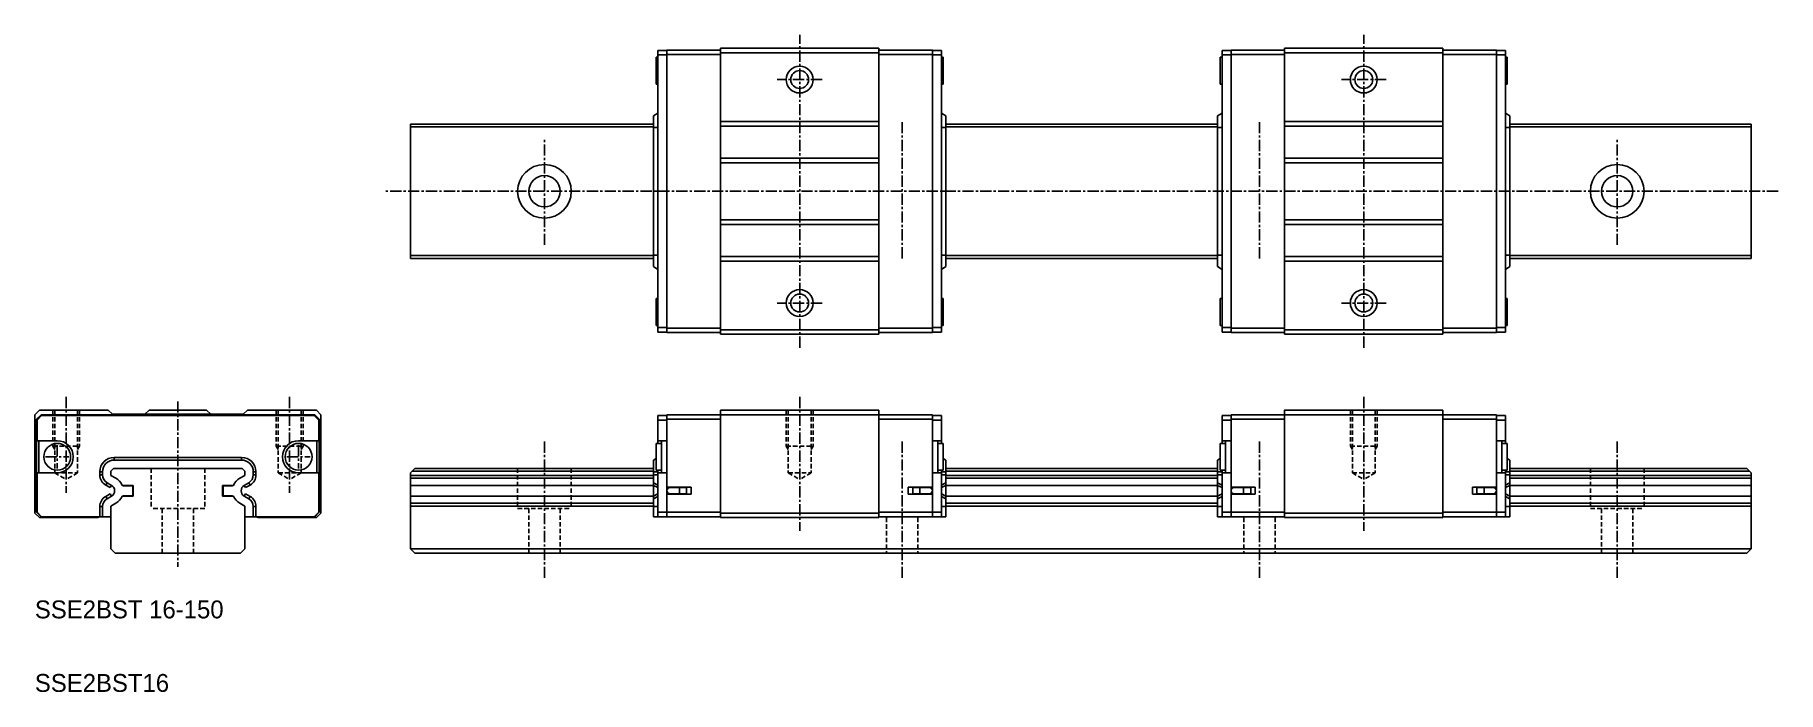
# Model space of a CAD drawing. Extents: x 10 to 205, y 10 to 84.
import ezdxf

# ---------------------------------------------------------------- set-up
doc = ezdxf.new("R2010")
doc.units = 0
doc.linetypes.add('CENTER', pattern=[2, 1.25, -0.25, 0.25, -0.25])
doc.linetypes.add('DASHED', pattern=[0.75, 0.5, -0.25])
doc.layers.get('0').update_dxf_attribs({"linetype": 'CONTINUOUS'})
doc.layers.add('CENTER', color=1, linetype='CENTER')

msp = doc.modelspace()

# ---------------------------------------------------------------- linework, layer by layer
at = {"color": 7, "linetype": 'CONTINUOUS'}
for p, q in [((86.7, 82), (104.4, 82)), ((86.7, 81.5), (86.7, 82)), ((104.4, 81.5), (104.4, 82)), ((149.8, 82), (167.5, 82)), ((149.8, 81.5), (149.8, 82)), ((167.5, 81.5), (167.5, 82)), ((79.7, 81), (79.5, 81)), ((79.5, 78), (79.5, 81)), ((79.7, 81.25), (79.7, 81.75)), ((79.7, 81.75), (80.7, 81.75)), ((79.7, 81.25), (79.7, 50.75)), ((79.7, 81.25), (80.7, 81.25)), ((80.7, 81.8), (86.7, 81.8)), ((80.7, 81.3), (80.7, 81.8)), ((80.7, 81.3), (80.7, 50.7)), ((80.7, 81.3), (86.7, 81.3)), ((86.7, 81.5), (104.4, 81.5)), ((86.7, 81.5), (86.7, 50.5)), ((110.4, 81.8), (104.4, 81.8)), ((104.4, 81.5), (104.4, 50.5)), ((110.4, 81.3), (104.4, 81.3)), ((110.4, 81.3), (110.4, 81.8)), ((111.4, 81.75), (110.4, 81.75)), ((110.4, 81.3), (110.4, 50.7)), ((111.4, 81.25), (110.4, 81.25)), ((111.4, 81.25), (111.4, 81.75)), ((111.4, 81.25), (111.4, 50.75)), ((111.6, 81), (111.4, 81)), ((111.6, 78), (111.6, 81)), ((142.8, 81), (142.6, 81)), ((142.6, 78), (142.6, 81)), ((142.8, 81.25), (142.8, 81.75)), ((142.8, 81.75), (143.8, 81.75)), ((142.8, 81.25), (142.8, 50.75)), ((142.8, 81.25), (143.8, 81.25)), ((143.8, 81.3), (143.8, 81.8)), ((143.8, 81.8), (149.8, 81.8)), ((143.8, 81.3), (143.8, 50.7)), ((143.8, 81.3), (149.8, 81.3)), ((149.8, 81.5), (149.8, 50.5)), ((149.8, 81.5), (167.5, 81.5)), ((173.5, 81.8), (167.5, 81.8)), ((167.5, 81.5), (167.5, 50.5)), ((173.5, 81.3), (167.5, 81.3)), ((173.5, 81.3), (173.5, 81.8)), ((174.5, 81.75), (173.5, 81.75)), ((173.5, 81.3), (173.5, 50.7)), ((174.5, 81.25), (173.5, 81.25)), ((174.5, 81.25), (174.5, 81.75)), ((174.5, 81.25), (174.5, 50.75)), ((174.7, 81), (174.5, 81)), ((174.7, 78), (174.7, 81)), ((79.5, 78), (79.7, 78)), ((111.4, 78), (111.6, 78)), ((142.6, 78), (142.8, 78)), ((174.5, 78), (174.7, 78)), ((79.7, 74.73), (79.2, 74.43)), ((79.2, 74.43), (79.2, 73.13)), ((111.4, 74.73), (111.9, 74.43)), ((111.9, 74.43), (111.9, 73.13)), ((142.8, 74.73), (142.3, 74.43)), ((142.3, 74.43), (142.3, 73.13)), ((174.5, 74.73), (175, 74.43)), ((175, 74.43), (175, 73.13)), ((52, 73.5), (79.2, 73.5)), ((52, 73.5), (52, 73.2)), ((52, 73.2), (79.2, 73.2)), ((52, 58.8), (52, 73.2)), ((79.2, 73.13), (79.2, 66)), ((79.7, 73.13), (79.2, 73.13)), ((104.4, 73.8), (86.7, 73.8)), ((104.4, 73.3), (86.7, 73.3)), ((111.4, 73.13), (111.9, 73.13)), ((111.9, 73.5), (142.3, 73.5)), ((111.9, 73.2), (142.3, 73.2)), ((111.9, 73.13), (111.9, 66)), ((142.3, 73.13), (142.3, 66)), ((142.8, 73.13), (142.3, 73.13)), ((167.5, 73.8), (149.8, 73.8)), ((167.5, 73.3), (149.8, 73.3)), ((174.5, 73.13), (175, 73.13)), ((175, 73.5), (202, 73.5)), ((175, 73.2), (202, 73.2)), ((175, 73.13), (175, 66)), ((202, 73.2), (202, 73.5)), ((202, 73.2), (202, 58.8)), ((104.4, 69.7), (86.7, 69.7)), ((104.4, 69.2), (86.7, 69.2)), ((167.5, 69.7), (149.8, 69.7)), ((167.5, 69.2), (149.8, 69.2)), ((79.2, 58.87), (79.2, 66)), ((79.2, 66), (79.7, 66)), ((111.9, 66), (111.4, 66)), ((111.9, 58.87), (111.9, 66)), ((142.3, 58.87), (142.3, 66)), ((142.3, 66), (142.8, 66)), ((175, 66), (174.5, 66)), ((175, 58.87), (175, 66)), ((104.4, 62.8), (86.7, 62.8)), ((167.5, 62.8), (149.8, 62.8)), ((104.4, 62.3), (86.7, 62.3)), ((167.5, 62.3), (149.8, 62.3)), ((52, 58.8), (79.2, 58.8)), ((52, 58.5), (52, 58.8)), ((52, 58.5), (79.2, 58.5)), ((79.2, 57.57), (79.2, 58.87)), ((79.7, 58.87), (79.2, 58.87)), ((104.4, 58.7), (86.7, 58.7)), ((111.4, 58.87), (111.9, 58.87)), ((111.9, 57.57), (111.9, 58.87)), ((111.9, 58.8), (142.3, 58.8)), ((111.9, 58.5), (142.3, 58.5)), ((142.3, 57.57), (142.3, 58.87)), ((142.8, 58.87), (142.3, 58.87)), ((167.5, 58.7), (149.8, 58.7)), ((174.5, 58.87), (175, 58.87)), ((175, 57.57), (175, 58.87)), ((175, 58.8), (202, 58.8)), ((175, 58.5), (202, 58.5)), ((202, 58.8), (202, 58.5)), ((79.7, 57.27), (79.2, 57.57)), ((104.4, 58.2), (86.7, 58.2)), ((111.4, 57.27), (111.9, 57.57)), ((142.8, 57.27), (142.3, 57.57)), ((167.5, 58.2), (149.8, 58.2)), ((174.5, 57.27), (175, 57.57)), ((79.5, 54), (79.5, 51)), ((79.7, 54), (79.5, 54)), ((111.6, 54), (111.4, 54)), ((111.6, 54), (111.6, 51)), ((142.6, 54), (142.6, 51)), ((142.8, 54), (142.6, 54)), ((174.7, 54), (174.5, 54)), ((174.7, 54), (174.7, 51)), ((79.5, 51), (79.7, 51)), ((79.7, 50.75), (80.7, 50.75)), ((79.7, 50.75), (79.7, 50.25)), ((80.7, 50.7), (86.7, 50.7)), ((80.7, 50.7), (80.7, 50.2)), ((110.4, 50.7), (104.4, 50.7)), ((111.4, 50.75), (110.4, 50.75)), ((110.4, 50.7), (110.4, 50.2)), ((111.4, 51), (111.6, 51)), ((111.4, 50.75), (111.4, 50.25)), ((142.6, 51), (142.8, 51)), ((142.8, 50.75), (143.8, 50.75)), ((142.8, 50.75), (142.8, 50.25)), ((143.8, 50.7), (149.8, 50.7)), ((143.8, 50.7), (143.8, 50.2)), ((173.5, 50.7), (167.5, 50.7)), ((174.5, 50.75), (173.5, 50.75)), ((173.5, 50.7), (173.5, 50.2)), ((174.5, 51), (174.7, 51)), ((174.5, 50.75), (174.5, 50.25)), ((79.7, 50.25), (80.7, 50.25)), ((80.7, 50.2), (86.7, 50.2)), ((86.7, 50.5), (104.4, 50.5)), ((86.7, 50.5), (86.7, 50)), ((86.7, 50), (104.4, 50)), ((104.4, 50.5), (104.4, 50)), ((110.4, 50.2), (104.4, 50.2)), ((111.4, 50.25), (110.4, 50.25)), ((142.8, 50.25), (143.8, 50.25)), ((143.8, 50.2), (149.8, 50.2)), ((149.8, 50.5), (167.5, 50.5)), ((149.8, 50.5), (149.8, 50)), ((149.8, 50), (167.5, 50)), ((167.5, 50.5), (167.5, 50)), ((173.5, 50.2), (167.5, 50.2)), ((174.5, 50.25), (173.5, 50.25)), ((10.5, 41.5), (10, 41)), ((10, 41), (10, 30)), ((10.7, 41), (10.2, 40.5)), ((10.5, 41.5), (18.2, 41.5)), ((10.7, 41), (41.3, 41)), ((18.7, 41.05), (18.2, 41.5)), ((18.7, 41.05), (33.3, 41.05)), ((22.8, 41.5), (22.3, 41.05)), ((22.8, 41.5), (29.2, 41.5)), ((29.2, 41.5), (29.7, 41.05)), ((33.3, 41.05), (33.8, 41.5)), ((33.8, 41.5), (41.5, 41.5)), ((41.3, 41), (41.8, 40.5)), ((41.5, 41.5), (42, 41)), ((42, 41), (42, 30)), ((80.7, 41), (86.7, 41)), ((80.7, 41), (80.7, 40.5)), ((86.7, 41.5), (104.4, 41.5)), ((86.7, 41.5), (86.7, 41)), ((86.7, 41), (104.4, 41)), ((86.7, 41), (86.7, 30)), ((104.4, 41.5), (104.4, 41)), ((110.4, 41), (104.4, 41)), ((104.4, 41), (104.4, 30)), ((110.4, 41), (110.4, 40.5)), ((143.8, 41), (149.8, 41)), ((143.8, 41), (143.8, 40.5)), ((149.8, 41.5), (167.5, 41.5)), ((149.8, 41.5), (149.8, 41)), ((149.8, 41), (149.8, 30)), ((149.8, 41), (167.5, 41)), ((167.5, 41.5), (167.5, 41)), ((167.5, 41), (167.5, 30)), ((173.5, 41), (167.5, 41)), ((173.5, 41), (173.5, 40.5)), ((10.2, 40.5), (10.2, 32.9)), ((10.75, 40.9), (10.25, 40.4)), ((10.25, 40.4), (10.25, 38.1)), ((10.75, 40.9), (41.25, 40.9)), ((41.25, 40.9), (41.75, 40.4)), ((41.75, 40.4), (41.75, 38.1)), ((41.8, 40.5), (41.8, 32.9)), ((79.7, 40.9), (79.7, 40.4)), ((79.7, 40.9), (80.7, 40.9)), ((79.7, 40.4), (80.7, 40.4)), ((79.7, 40.4), (79.7, 38.1)), ((80.7, 40.5), (86.7, 40.5)), ((80.7, 40.5), (80.7, 32.9)), ((110.4, 40.5), (104.4, 40.5)), ((111.4, 40.9), (110.4, 40.9)), ((110.4, 40.5), (110.4, 32.9)), ((111.4, 40.4), (110.4, 40.4)), ((111.4, 40.9), (111.4, 40.4)), ((111.4, 40.4), (111.4, 38.1)), ((142.8, 40.9), (142.8, 40.4)), ((142.8, 40.9), (143.8, 40.9)), ((142.8, 40.4), (143.8, 40.4)), ((142.8, 40.4), (142.8, 38.1)), ((143.8, 40.5), (143.8, 32.9)), ((143.8, 40.5), (149.8, 40.5)), ((173.5, 40.5), (167.5, 40.5)), ((174.5, 40.9), (173.5, 40.9)), ((173.5, 40.5), (173.5, 32.9)), ((174.5, 40.4), (173.5, 40.4)), ((174.5, 40.9), (174.5, 40.4)), ((174.5, 40.4), (174.5, 38.1)), ((10.25, 38.1), (12.5, 38.1)), ((10.45, 38.1), (10.45, 34.5)), ((41.75, 38.1), (39.5, 38.1)), ((41.55, 38.1), (41.55, 34.5)), ((79.5, 37.8), (79.5, 34.8)), ((80.1, 37.8), (79.5, 37.8)), ((79.7, 37.8), (79.7, 38.1)), ((79.7, 38.1), (80.7, 38.1)), ((80.1, 38.1), (80.1, 34.5)), ((111.4, 38.1), (110.4, 38.1)), ((111, 38.1), (111, 34.5)), ((111.6, 37.8), (111, 37.8)), ((111.4, 37.8), (111.4, 38.1)), ((111.6, 37.8), (111.6, 34.8)), ((142.6, 37.8), (142.6, 34.8)), ((143.2, 37.8), (142.6, 37.8)), ((142.8, 37.8), (142.8, 38.1)), ((142.8, 38.1), (143.8, 38.1)), ((143.2, 38.1), (143.2, 34.5)), ((174.5, 38.1), (173.5, 38.1)), ((174.1, 38.1), (174.1, 34.5)), ((174.7, 37.8), (174.1, 37.8)), ((174.5, 37.8), (174.5, 38.1)), ((174.7, 37.8), (174.7, 34.8)), ((18.87, 36.23), (26, 36.23)), ((18.87, 36.23), (18.87, 35.93)), ((18.87, 35.93), (26, 35.93)), ((33.13, 36.23), (26, 36.23)), ((26, 35.93), (26, 36.23)), ((33.13, 35.93), (26, 35.93)), ((33.13, 36.23), (33.13, 35.93)), ((79.5, 36.11), (79.2, 35.93)), ((79.2, 34.63), (79.2, 35.93)), ((111.6, 36.11), (111.9, 35.93)), ((111.9, 34.63), (111.9, 35.93)), ((142.6, 36.11), (142.3, 35.93)), ((142.3, 34.63), (142.3, 35.93)), ((174.7, 36.11), (175, 35.93)), ((175, 34.63), (175, 35.93)), ((10.25, 34.5), (10.25, 30.1)), ((12.5, 34.5), (10.25, 34.5)), ((17.27, 34.63), (17.57, 34.63)), ((17.27, 34.264275), (17.27, 34.63)), ((17.27, 34.264275), (17.57, 34.264275)), ((17.57, 34.264275), (17.57, 34.63)), ((17.92, 33.138442), (18.07, 33.39825)), ((18.575814, 33.106218), (18.07, 33.39825)), ((18.5, 34.7), (18.8, 35)), ((18.5, 34.223861), (18.5, 34.7)), ((19.06, 33.900544), (18.5, 34.223861)), ((33.2, 35), (18.8, 35)), ((32.94, 33.900544), (33.5, 34.223861)), ((33.5, 34.7), (33.2, 35)), ((33.424186, 33.106218), (33.93, 33.39825)), ((33.5, 34.223861), (33.5, 34.7)), ((34.08, 33.138442), (33.93, 33.39825)), ((34.43, 34.264275), (34.43, 34.63)), ((34.73, 34.63), (34.43, 34.63)), ((34.73, 34.264275), (34.43, 34.264275)), ((34.73, 34.264275), (34.73, 34.63)), ((39.5, 34.5), (41.75, 34.5)), ((41.75, 34.5), (41.75, 30.1)), ((52.5, 35), (52, 34.5)), ((52, 34.223861), (52, 34.5)), ((52, 34.223861), (79.2, 34.223861)), ((52, 33.900544), (52, 34.223861)), ((52, 33.900544), (79.2, 33.900544)), ((52, 33.900544), (52, 33.1)), ((52.2, 34.7), (79.2, 34.7)), ((52.5, 35), (79.2, 35)), ((79.7, 34.63), (79.2, 34.63)), ((79.2, 34.264275), (79.2, 34.63)), ((79.2, 33.39825), (79.2, 34.264275)), ((79.7, 34.264275), (79.2, 34.264275)), ((79.7, 33.138442), (79.2, 33.39825)), ((79.2, 33.106218), (79.2, 33.39825)), ((79.5, 34.8), (80.1, 34.8)), ((79.7, 34.5), (79.7, 34.8)), ((79.7, 34.5), (79.7, 30.1)), ((79.7, 34.5), (80.7, 34.5)), ((111.4, 34.5), (110.4, 34.5)), ((111, 34.8), (111.6, 34.8)), ((111.4, 34.5), (111.4, 34.8)), ((111.4, 34.63), (111.9, 34.63)), ((111.4, 34.5), (111.4, 30.1)), ((111.4, 34.264275), (111.9, 34.264275)), ((111.4, 33.138442), (111.9, 33.39825)), ((111.9, 35), (142.3, 35)), ((111.9, 34.7), (142.3, 34.7)), ((111.9, 34.264275), (111.9, 34.63)), ((111.9, 33.39825), (111.9, 34.264275)), ((111.9, 34.223861), (142.3, 34.223861)), ((111.9, 33.900544), (142.3, 33.900544)), ((111.9, 33.106218), (111.9, 33.39825)), ((142.8, 34.63), (142.3, 34.63)), ((142.3, 34.264275), (142.3, 34.63)), ((142.3, 33.39825), (142.3, 34.264275)), ((142.8, 34.264275), (142.3, 34.264275)), ((142.8, 33.138442), (142.3, 33.39825)), ((142.3, 33.106218), (142.3, 33.39825)), ((142.6, 34.8), (143.2, 34.8)), ((142.8, 34.5), (142.8, 34.8)), ((142.8, 34.5), (142.8, 30.1)), ((142.8, 34.5), (143.8, 34.5)), ((174.5, 34.5), (173.5, 34.5)), ((174.1, 34.8), (174.7, 34.8)), ((174.5, 34.5), (174.5, 34.8)), ((174.5, 34.63), (175, 34.63)), ((174.5, 34.5), (174.5, 30.1)), ((174.5, 34.264275), (175, 34.264275)), ((174.5, 33.138442), (175, 33.39825)), ((175, 35), (201.5, 35)), ((175, 34.7), (201.8, 34.7)), ((175, 34.264275), (175, 34.63)), ((175, 33.39825), (175, 34.264275)), ((175, 34.223861), (202, 34.223861)), ((175, 33.900544), (202, 33.900544)), ((175, 33.106218), (175, 33.39825)), ((201.5, 35), (202, 34.5)), ((202, 34.5), (202, 34.223861)), ((202, 34.223861), (202, 33.900544)), ((202, 33.1), (202, 33.900544)), ((10.2, 32.9), (10.25, 32.9)), ((10.2, 32.1), (10.2, 32.9)), ((10.2, 32.1), (10.2, 30.1)), ((10.2, 32.1), (10.25, 32.1)), ((18.425814, 32.84641), (17.92, 33.138442)), ((17.92, 31.861558), (18.425814, 32.15359)), ((17.92, 31.861558), (18.07, 31.60175)), ((18.07, 31.60175), (18.575814, 31.893782)), ((18.425814, 32.84641), (18.575814, 33.106218)), ((18.425814, 32.15359), (18.575814, 31.893782)), ((21, 33.1), (19.782271, 33.1)), ((19.782271, 31.9), (21, 31.9)), ((19.879145, 33.049999), (19.858567, 33.100219)), ((19.858585, 31.899825), (19.879143, 31.950002)), ((20.95, 33.05), (19.879148, 33.05)), ((19.879148, 31.95), (20.95, 31.95)), ((20.95, 31.95), (20.95, 33.05)), ((21, 31.9), (21, 33.1)), ((31, 33.1), (32.217729, 33.1)), ((31, 31.9), (31, 33.1)), ((32.217729, 31.9), (31, 31.9)), ((31.05, 33.05), (32.120852, 33.05)), ((31.05, 31.95), (31.05, 33.05)), ((32.120852, 31.95), (31.05, 31.95)), ((32.120855, 33.049999), (32.141433, 33.100219)), ((32.141415, 31.899825), (32.120857, 31.950002)), ((33.574186, 32.84641), (33.424186, 33.106218)), ((33.574186, 32.15359), (33.424186, 31.893782)), ((33.93, 31.60175), (33.424186, 31.893782)), ((33.574186, 32.84641), (34.08, 33.138442)), ((34.08, 31.861558), (33.574186, 32.15359)), ((34.08, 31.861558), (33.93, 31.60175)), ((41.8, 32.9), (41.75, 32.9)), ((41.8, 32.1), (41.75, 32.1)), ((41.8, 32.1), (41.8, 32.9)), ((41.8, 32.1), (41.8, 30.1)), ((52, 33.1), (79.2, 33.1)), ((52, 31.9), (52, 33.1)), ((52, 31.9), (79.2, 31.9)), ((52, 31.9), (52, 31.099456)), ((79.7, 32.84641), (79.2, 33.106218)), ((79.2, 31.893782), (79.2, 33.106218)), ((79.7, 32.15359), (79.2, 31.893782)), ((79.2, 31.60175), (79.2, 31.893782)), ((79.7, 31.861558), (79.2, 31.60175)), ((79.2, 30.735725), (79.2, 31.60175)), ((83.4, 32.9), (80.7, 32.9)), ((80.7, 32.9), (80.7, 32.1)), ((83.4, 32.1), (80.7, 32.1)), ((80.7, 32.1), (80.7, 30.1)), ((82.1, 32.85), (81.05, 32.85)), ((81.05, 32.15), (82.1, 32.15)), ((81.5, 32.85), (81.5, 32.9)), ((81.5, 32.1), (81.5, 32.15)), ((81.960586, 32.85), (81.960586, 32.9)), ((81.960586, 32.1), (81.960586, 32.15)), ((82.1, 32.5), (82.1, 32.85)), ((82.9, 32.85), (82.1, 32.85)), ((82.1, 32.15), (82.1, 32.5)), ((82.1, 32.15), (82.9, 32.15)), ((82.9, 32.5), (82.9, 32.85)), ((82.9, 32.15), (82.9, 32.5)), ((83.4, 32.1), (83.4, 32.9)), ((107.7, 32.9), (110.4, 32.9)), ((107.7, 32.1), (107.7, 32.9)), ((107.7, 32.1), (110.4, 32.1)), ((108.2, 32.5), (108.2, 32.85)), ((109, 32.85), (108.2, 32.85)), ((108.2, 32.15), (108.2, 32.5)), ((108.2, 32.15), (109, 32.15)), ((109, 32.5), (109, 32.85)), ((110.05, 32.85), (109, 32.85)), ((109, 32.15), (109, 32.5)), ((109, 32.15), (110.05, 32.15)), ((109.139414, 32.85), (109.139414, 32.9)), ((109.139414, 32.1), (109.139414, 32.15)), ((109.6, 32.85), (109.6, 32.9)), ((109.6, 32.1), (109.6, 32.15)), ((110.4, 32.9), (110.4, 32.1)), ((110.4, 32.1), (110.4, 30.1)), ((111.4, 32.84641), (111.9, 33.106218)), ((111.4, 32.15359), (111.9, 31.893782)), ((111.4, 31.861558), (111.9, 31.60175)), ((111.9, 31.893782), (111.9, 33.106218)), ((111.9, 33.1), (142.3, 33.1)), ((111.9, 31.9), (142.3, 31.9)), ((111.9, 31.60175), (111.9, 31.893782)), ((111.9, 30.735725), (111.9, 31.60175)), ((142.3, 31.893782), (142.3, 33.106218)), ((142.8, 32.84641), (142.3, 33.106218)), ((142.8, 32.15359), (142.3, 31.893782)), ((142.3, 31.60175), (142.3, 31.893782)), ((142.8, 31.861558), (142.3, 31.60175)), ((142.3, 30.735725), (142.3, 31.60175)), ((143.8, 32.9), (143.8, 32.1)), ((146.5, 32.9), (143.8, 32.9)), ((146.5, 32.1), (143.8, 32.1)), ((143.8, 32.1), (143.8, 30.1)), ((145.2, 32.85), (144.15, 32.85)), ((144.15, 32.15), (145.2, 32.15)), ((144.6, 32.85), (144.6, 32.9)), ((144.6, 32.1), (144.6, 32.15)), ((145.060586, 32.85), (145.060586, 32.9)), ((145.060586, 32.1), (145.060586, 32.15)), ((145.2, 32.5), (145.2, 32.85)), ((146, 32.85), (145.2, 32.85)), ((145.2, 32.15), (145.2, 32.5)), ((145.2, 32.15), (146, 32.15)), ((146, 32.5), (146, 32.85)), ((146, 32.15), (146, 32.5)), ((146.5, 32.1), (146.5, 32.9)), ((170.8, 32.1), (170.8, 32.9)), ((170.8, 32.9), (173.5, 32.9)), ((170.8, 32.1), (173.5, 32.1)), ((171.3, 32.5), (171.3, 32.85)), ((172.1, 32.85), (171.3, 32.85)), ((171.3, 32.15), (171.3, 32.5)), ((171.3, 32.15), (172.1, 32.15)), ((172.1, 32.5), (172.1, 32.85)), ((173.15, 32.85), (172.1, 32.85)), ((172.1, 32.15), (172.1, 32.5)), ((172.1, 32.15), (173.15, 32.15)), ((172.239414, 32.85), (172.239414, 32.9)), ((172.239414, 32.1), (172.239414, 32.15)), ((172.7, 32.85), (172.7, 32.9)), ((172.7, 32.1), (172.7, 32.15)), ((173.5, 32.9), (173.5, 32.1)), ((173.5, 32.1), (173.5, 30.1)), ((174.5, 32.84641), (175, 33.106218)), ((174.5, 32.15359), (175, 31.893782)), ((174.5, 31.861558), (175, 31.60175)), ((175, 31.893782), (175, 33.106218)), ((175, 33.1), (202, 33.1)), ((175, 31.9), (202, 31.9)), ((175, 31.60175), (175, 31.893782)), ((175, 30.735725), (175, 31.60175)), ((202, 33.1), (202, 31.9)), ((202, 31.099456), (202, 31.9)), ((10, 30), (10.5, 29.5)), ((10.2, 30.1), (10.7, 29.6)), ((10.25, 30.1), (10.75, 29.6)), ((10.5, 29.5), (17.027747, 29.5)), ((10.7, 29.6), (10.75, 29.6)), ((10.75, 29.6), (17.27, 29.6)), ((17.027747, 29.5), (17.242197, 29.6)), ((17.27, 30.735725), (17.57, 30.735725)), ((17.27, 29.6), (17.27, 30.735725)), ((17.27, 29.6), (17.57, 29.6)), ((17.57, 29.6), (17.57, 30.735725)), ((17.57, 29.6), (18.5, 29.6)), ((18.5, 30.776139), (19.06, 31.099456)), ((18.5, 26), (18.5, 30.776139)), ((33.5, 30.776139), (32.94, 31.099456)), ((33.5, 26), (33.5, 30.776139)), ((34.43, 29.6), (33.5, 29.6)), ((34.43, 29.6), (34.43, 30.735725)), ((34.73, 30.735725), (34.43, 30.735725)), ((34.73, 29.6), (34.43, 29.6)), ((34.73, 29.6), (34.73, 30.735725)), ((41.25, 29.6), (34.73, 29.6)), ((34.972253, 29.5), (34.757803, 29.6)), ((41.5, 29.5), (34.972253, 29.5)), ((41.75, 30.1), (41.25, 29.6)), ((41.3, 29.6), (41.25, 29.6)), ((41.8, 30.1), (41.3, 29.6)), ((42, 30), (41.5, 29.5)), ((52, 31.099456), (79.2, 31.099456)), ((52, 30.776139), (52, 31.099456)), ((52, 30.776139), (79.2, 30.776139)), ((52, 26), (52, 30.776139)), ((79.7, 30.735725), (79.2, 30.735725)), ((79.2, 29.6), (79.2, 30.735725)), ((79.7, 29.6), (79.2, 29.6)), ((79.7, 30.1), (80.7, 30.1)), ((79.7, 30.1), (79.7, 29.6)), ((79.7, 29.6), (80.7, 29.6)), ((80.7, 30.1), (86.7, 30.1)), ((80.7, 30.1), (80.7, 29.6)), ((80.7, 29.6), (86.7, 29.6)), ((86.7, 30), (104.4, 30)), ((86.7, 30), (86.7, 29.5)), ((86.7, 29.5), (104.4, 29.5)), ((110.4, 30.1), (104.4, 30.1)), ((104.4, 30), (104.4, 29.5)), ((110.4, 29.6), (104.4, 29.6)), ((111.4, 30.1), (110.4, 30.1)), ((110.4, 30.1), (110.4, 29.6)), ((111.4, 29.6), (110.4, 29.6)), ((111.4, 30.735725), (111.9, 30.735725)), ((111.4, 30.1), (111.4, 29.6)), ((111.4, 29.6), (111.9, 29.6)), ((111.9, 31.099456), (142.3, 31.099456)), ((111.9, 30.776139), (142.3, 30.776139)), ((111.9, 29.6), (111.9, 30.735725)), ((142.8, 30.735725), (142.3, 30.735725)), ((142.3, 29.6), (142.3, 30.735725)), ((142.8, 29.6), (142.3, 29.6)), ((142.8, 30.1), (143.8, 30.1)), ((142.8, 30.1), (142.8, 29.6)), ((142.8, 29.6), (143.8, 29.6)), ((143.8, 30.1), (149.8, 30.1)), ((143.8, 30.1), (143.8, 29.6)), ((143.8, 29.6), (149.8, 29.6)), ((149.8, 30), (167.5, 30)), ((149.8, 30), (149.8, 29.5)), ((149.8, 29.5), (167.5, 29.5)), ((173.5, 30.1), (167.5, 30.1)), ((167.5, 30), (167.5, 29.5)), ((173.5, 29.6), (167.5, 29.6)), ((174.5, 30.1), (173.5, 30.1)), ((173.5, 30.1), (173.5, 29.6)), ((174.5, 29.6), (173.5, 29.6)), ((174.5, 30.735725), (175, 30.735725)), ((174.5, 30.1), (174.5, 29.6)), ((174.5, 29.6), (175, 29.6)), ((175, 31.099456), (202, 31.099456)), ((175, 30.776139), (202, 30.776139)), ((175, 29.6), (175, 30.735725)), ((202, 31.099456), (202, 30.776139)), ((202, 30.776139), (202, 26)), ((19, 25.5), (18.5, 26)), ((19, 25.5), (33, 25.5)), ((33, 25.5), (33.5, 26)), ((52, 26), (202, 26)), ((52, 26), (52.5, 25.5)), ((52.5, 25.5), (201.5, 25.5)), ((202, 26), (201.5, 25.5))]:
    msp.add_line(p, q, dxfattribs=at)
at = {"color": 3, "linetype": 'DASHED'}
for p, q in [((12, 41.5), (12, 37.5)), ((12.225, 41.5), (12.225, 34.5)), ((14.775, 41.5), (14.775, 34.5)), ((15, 41.5), (15, 37.5)), ((37, 41.5), (37, 37.5)), ((37.225, 41.5), (37.225, 34.5)), ((39.775, 41.5), (39.775, 34.5)), ((40, 41.5), (40, 37.5)), ((94.05, 41.5), (94.05, 37.5)), ((94.275, 41.5), (94.275, 34.5)), ((96.825, 41.5), (96.825, 34.5)), ((97.05, 41.5), (97.05, 37.5)), ((157.15, 41.5), (157.15, 37.5)), ((157.375, 41.5), (157.375, 34.5)), ((159.925, 41.5), (159.925, 34.5)), ((160.15, 41.5), (160.15, 37.5)), ((12, 37.5), (12.225, 37.110289)), ((12, 37.5), (15, 37.5)), ((15, 37.5), (14.775, 37.110289)), ((37, 37.5), (40, 37.5)), ((37, 37.5), (37.225, 37.110289)), ((40, 37.5), (39.775, 37.110289)), ((94.05, 37.5), (97.05, 37.5)), ((94.05, 37.5), (94.275, 37.110289)), ((97.05, 37.5), (96.825, 37.110289)), ((157.15, 37.5), (160.15, 37.5)), ((157.15, 37.5), (157.375, 37.110289)), ((160.15, 37.5), (159.925, 37.110289)), ((12.225, 34.5), (14.775, 34.5)), ((12.225, 34.5), (13.5, 33.763878)), ((14.775, 34.5), (13.5, 33.763878)), ((23, 35), (23, 30.5)), ((29, 35), (29, 30.5)), ((37.225, 34.5), (39.775, 34.5)), ((37.225, 34.5), (38.5, 33.763878)), ((39.775, 34.5), (38.5, 33.763878)), ((64, 35), (64, 30.5)), ((70, 35), (70, 30.5)), ((94.275, 34.5), (96.825, 34.5)), ((94.275, 34.5), (95.55, 33.763878)), ((96.825, 34.5), (95.55, 33.763878)), ((157.375, 34.5), (159.925, 34.5)), ((157.375, 34.5), (158.65, 33.763878)), ((159.925, 34.5), (158.65, 33.763878)), ((184, 35), (184, 30.5)), ((190, 35), (190, 30.5)), ((29, 30.5), (23, 30.5)), ((24.25, 30.5), (24.25, 25.5)), ((27.75, 30.5), (27.75, 25.5)), ((64, 30.5), (70, 30.5)), ((65.25, 30.5), (65.25, 25.5)), ((68.75, 30.5), (68.75, 25.5)), ((105.25, 29.5), (105.25, 25.5)), ((108.75, 29.5), (108.75, 25.5)), ((145.25, 29.5), (145.25, 25.5)), ((148.75, 29.5), (148.75, 25.5)), ((184, 30.5), (190, 30.5)), ((185.25, 30.5), (185.25, 25.5)), ((188.75, 30.5), (188.75, 25.5))]:
    msp.add_line(p, q, dxfattribs=at)
at = {"color": 3, "linetype": 'CONTINUOUS'}
for centre in [(95.55, 78.5), (158.65, 78.5), (95.55, 53.5), (158.65, 53.5)]:
    msp.add_circle(centre, 1.5, dxfattribs=at)
at = {"color": 7, "linetype": 'CONTINUOUS'}
for centre, radius in [((95.55, 78.5), 1), ((158.65, 78.5), 1), ((67, 66), 3), ((187, 66), 3), ((67, 66), 1.75), ((187, 66), 1.75), ((95.55, 53.5), 1), ((158.65, 53.5), 1), ((12.5, 36.3), 1.5), ((39.5, 36.3), 1.5)]:
    msp.add_circle(centre, radius, dxfattribs=at)
for centre, radius, start, end in [((12.5, 36.3), 1.8, 270, 90), ((39.5, 36.3), 1.8, 90, 270), ((18.870023, 34.629977), 1.600023, 90.000833, 179.999167), ((18.87, 34.63), 1.3, 90, 180), ((33.129977, 34.629977), 1.600023, 0.000833, 89.999167), ((33.13, 34.63), 1.3, 0, 90), ((18.57, 34.264275), 1.3, 180, 240), ((18.57, 34.264275), 1, 180, 240), ((18.185, 32.385), 1.75, 24.115126, 60), ((33.815, 32.385), 1.75, 120, 155.884874), ((33.43, 34.264275), 1, 300, 0), ((33.43, 34.264275), 1.3, 300, 0), ((18.57, 30.735725), 1.3, 120, 180), ((18.57, 30.735725), 1, 120, 180), ((18.225814, 32.5), 0.7, 300, 60), ((18.185, 32.615), 1.75, 300, 335.884874), ((33.815, 32.615), 1.75, 204.115126, 240), ((33.774186, 32.5), 0.7, 120, 240), ((33.43, 30.735725), 1, 0, 60), ((33.43, 30.735725), 1.3, 0, 60), ((81.05, 32.5), 0.35, 90, 180), ((81.05, 32.5), 0.35, 180, 270), ((110.05, 32.5), 0.35, 0, 90), ((110.05, 32.5), 0.35, 270, 0), ((144.15, 32.5), 0.35, 90, 180), ((144.15, 32.5), 0.35, 180, 270), ((173.15, 32.5), 0.35, 0, 90), ((173.15, 32.5), 0.35, 270, 0)]:
    msp.add_arc(centre, radius, start, end, dxfattribs=at)
at = {"layer": 'CENTER', "color": 1, "linetype": 'CENTER'}
for p, q in [((95.55, 48.5), (95.55, 83.5)), ((158.65, 48.5), (158.65, 83.5)), ((98.05, 78.5), (93.05, 78.5)), ((161.15, 78.5), (156.15, 78.5)), ((107, 73.75), (107, 58.25)), ((147, 73.75), (147, 58.25)), ((67, 60), (67, 72)), ((187, 60), (187, 72)), ((205, 66), (49, 66)), ((98.05, 53.5), (93.05, 53.5)), ((161.15, 53.5), (156.15, 53.5)), ((13.5, 43), (13.5, 32.263878)), ((38.5, 43), (38.5, 32.263878)), ((95.55, 43), (95.55, 28)), ((158.65, 43), (158.65, 28)), ((26, 42.5), (26, 24)), ((12.5, 37.6), (12.5, 35)), ((39.5, 37.6), (39.5, 35)), ((67, 38), (67, 22.5)), ((107, 38), (107, 22.5)), ((147, 38), (147, 22.5)), ((187, 38), (187, 22.5)), ((11.2, 36.3), (13.8, 36.3)), ((38.2, 36.3), (40.8, 36.3))]:
    msp.add_line(p, q, dxfattribs=at)

# ---------------------------------------------------------------- texts
at = {"color": 7, "linetype": 'CONTINUOUS'}
for s, p in [('SSE2BST 16-150', (10, 18.224735)), ('SSE2BST16', (10, 10))]:
    msp.add_text(s, height=2, dxfattribs=at).set_placement(p)

doc.saveas('drawing.dxf')
